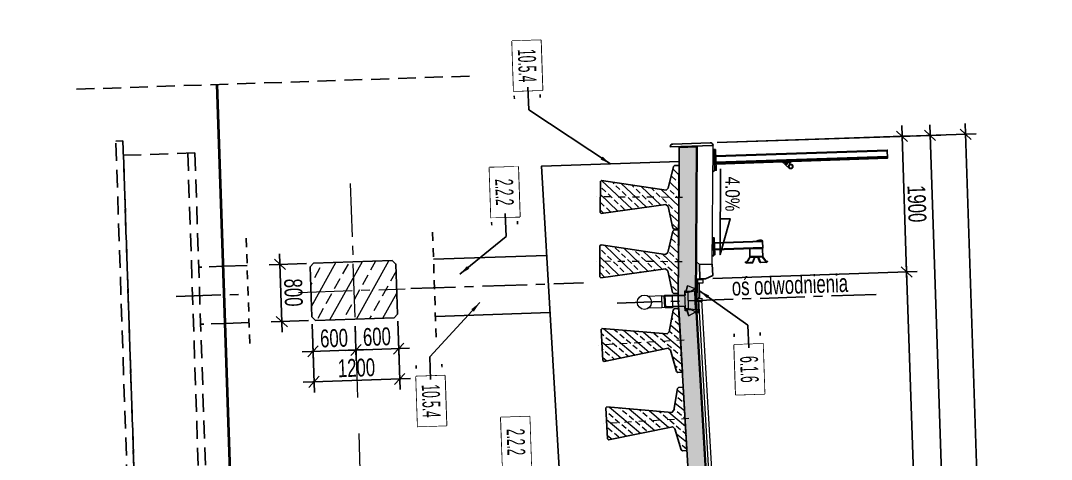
# Model space of a CAD drawing. Header units: metres. Extents: x 8395712 to 9795150, y 4166577 to 5794892.
# Drawn here: x 8418326.9 to 8418341.32, y 5772448.22 to 5772454.36 of the extents above; entities that cross this region are included whole.
import ezdxf
from ezdxf.enums import TextEntityAlignment as Align

# ---------------------------------------------------------------- set-up
doc = ezdxf.new("R2010")
doc.units = ezdxf.units.M
doc.set_wipeout_variables(frame=1)
doc.header["$PDMODE"] = 35
doc.header["$PDSIZE"] = 0.002
for name, pattern in [('CENTER', [2, 1.25, -0.25, 0.25, -0.25]), ('CENTER2', [1.125, 0.75, -0.125, 0.125, -0.125]), ('HIDDEN', [0.375, 0.25, -0.125])]:
    doc.linetypes.add(name, pattern=pattern)
for name, color, linetype in [('00RysOpi-T', 2, 'Continuous'), ('00WspGeo-T', 7, 'Continuous'), ('AII_M_bariery', 8, 'Continuous'), ('AII_M_ekrany', 8, 'Continuous'), ('AII_M_izolacja', 8, 'Continuous'), ('AII_M_konstrukcja beton', 3, 'Continuous'), ('AII_M_krawężnik', 9, 'Continuous'), ('AII_M_opis', 1, 'Continuous'), ('AII_M_opisy do legendy', 2, 'Continuous'), ('AII_M_osie główne', 8, 'CENTER'), ('AII_M_wyposażenie', 8, 'Continuous')]:
    doc.layers.add(name, color=color, linetype=linetype)
for name, color, linetype, lineweight in [('AII_M_konstrukcja', 1, 'Continuous', 25), ('AII_M_kreskowanie', 8, 'Continuous', 0), ('AII_M_linie kreskowane', 9, 'HIDDEN', 18), ('AII_M_nawierzchnia', 9, 'Continuous', 18), ('AII_M_obiekty osie', 7, 'CENTER2', 18), ('AII_M_odwodnienie', 8, 'Continuous', 9), ('AII_M_opisy wymiary', 1, 'Continuous', 25), ('AII_M_osie', 9, 'CENTER', 18), ('AII_M_teren projektowany', 4, 'Continuous', 70), ('AII_M_wymiary', 1, 'Continuous', 25)]:
    doc.layers.add(name, color=color, linetype=linetype, lineweight=lineweight)
doc.styles.add('AII_norm.', font='CDMSIMPL.shx', dxfattribs={"width": 0.75, "bigfont": 'CDMBIGPL.shx'})
doc.styles.add('CDMSTYLE', font='CDMSIMPL.shx', dxfattribs={"width": 0.7, "bigfont": 'CDMBIGPL.shx'})
doc.dimstyles.new('CDM-ME100MM', dxfattribs={"dimscale": 0.1, "dimtxt": 2.5, "dimasz": 1.5, "dimexe": 1.5, "dimexo": 1, "dimgap": 0.5, "dimtad": 1, "dimdec": 0, "dimlfac": 1000, "dimrnd": 1, "dimzin": 9, "dimtxsty": 'CDMSTYLE', "dimblk": 'OBLIQUE', "dimcen": 2.5, "dimdle": 1.5, "dimclrd": 9, "dimclre": 9, "dimclrt": 1, "dimadec": 1, "dimazin": 2, "dimtfac": 1, "dimtdec": 0, "dimtix": 1, "dimtmove": 2, "dimatfit": 3, "dimldrblk": 'DOT', "dimfxl": 1, "dimtvp": 1, "dimtolj": 1, "dimtzin": 0, "dimlwd": 25, "dimlwe": 25, "dimarcsym": 0})
doc.dimstyles.new('CDM-ME100MM$7', dxfattribs={"dimscale": 0.1, "dimtxt": 2.5, "dimasz": 1.5, "dimexe": 1.5, "dimexo": 1, "dimgap": 0.5, "dimtad": 1, "dimdec": 0, "dimlfac": 1000, "dimrnd": 1, "dimzin": 9, "dimtxsty": 'CDMSTYLE', "dimblk": 'OBLIQUE', "dimcen": 2.5, "dimdle": 1.5, "dimclrd": 9, "dimclre": 9, "dimclrt": 1, "dimadec": 1, "dimazin": 2, "dimtfac": 1, "dimtdec": 0, "dimtix": 1, "dimtmove": 2, "dimatfit": 3, "dimfxl": 1, "dimtvp": 1, "dimtolj": 1, "dimtzin": 0, "dimlwd": 25, "dimlwe": 25, "dimarcsym": 0})

# ---------------------------------------------------------------- blocks, each defined once
blk = doc.blocks.new('Deska_0.6')
at = {"layer": 'AII_M_wyposażenie', "color": 0, "linetype": 'ByBlock', "lineweight": -2}
blk.add_lwpolyline([(0, 0), (0, -0.6000000000000001, 0.4142135623730545), (0.03999999999999915, -0.56), (0.03999999999999915, -0.04000000000000004, 0.4142135623730885)], format="xyb", close=True, dxfattribs=at)
blk = doc.blocks.new('Bariera')
at = {"color": 0, "linetype": 'ByBlock', "lineweight": -2}
for p, q in [((-0.1649999999999636, 0.6849999999999987), (-0.1649999999999636, 0.504999999999999)), ((-0.06861768667499746, 0.6849999999999987), (-0.1649999999999636, 0.6849999999999987)), ((-0.1610000000000582, 0.504999999999999), (-0.1610000000000582, 0.6849999999999987)), ((-0.04999999999995453, 0.6849999999999987), (-0.06861768667499746, 0.6849999999999987)), ((-0.05399999999997362, 0.504999999999999), (-0.05399999999997362, 0.6849999999999987)), ((-0.04999999999995453, 0.6829999999999998), (-0.04999999999995453, 0.6869999999999976)), ((-0.04999999999995453, 0.5030000000000001), (-0.04999999999995453, 0.6829999999999998)), ((-0.04200000000003001, 0.6869999999999976), (-0.04200000000003001, 0.01299999999999812)), ((0.04200000000003001, 0.6869999999999976), (0.04200000000003001, 0.01299999999999812)), ((0.05219383742519312, 0.689051830379956), (0.04999999999995453, 0.6869999999999976)), ((-0.1649999999999636, 0.504999999999999), (-0.04999999999995453, 0.504999999999999))]:
    blk.add_line(p, q, dxfattribs=at)
for points in [[(-0.25, 0.4541741286247856), (-0.25, 0.5379130201279949, -0.3249807946063986), (-0.2451616472770866, 0.544570893741227), (-0.1778383527230289, 0.5664291062587736, 0.3249807946063997), (-0.1730000000000018, 0.5730869798720022), (-0.1730000000000018, 0.593), (-0.1730000000000018, 0.6129130201279978, 0.3249807946063992), (-0.1778383527230289, 0.6195708937412263), (-0.2451616472770866, 0.6414291062587729, -0.3249807946063984), (-0.25, 0.6480869798720015), (-0.25, 0.7318258713752144, -0.1517201670164921), (-0.2487682934694249, 0.7357915731354225), (-0.2390000000000327, 0.75), (-0.2365278742273631, 0.7483004135313394), (-0.2457682934693821, 0.7348598037248024, 0.1517201670164918), (-0.2469999999999573, 0.7308941019645907), (-0.2469999999999573, 0.65026711410286, 0.3249807946063984), (-0.2421616472770438, 0.6436092404896314), (-0.1748383527229862, 0.6217510279720848, -0.3249807946063987), (-0.1699999999999591, 0.6150931543588563), (-0.1699999999999591, 0.593), (-0.1699999999999591, 0.5709068456411437, -0.3249807946063987), (-0.1748383527229862, 0.5642489720279151), (-0.2421616472770438, 0.5423907595103685, 0.3249807946063986), (-0.2469999999999573, 0.5357328858971364), (-0.2469999999999573, 0.4551058980354057, 0.151720167016492), (-0.2457682934693821, 0.4511401962751975), (-0.2365278742273631, 0.4376995864686606), (-0.2390000000000327, 0.4359999999999999), (-0.2487682934694249, 0.4502084268645739, -0.1517201670164924), (-0.25, 0.4541741286247856, 0.1517201670164922), (-0.2487682934694249, 0.4502084268645739)], [(0.05219383741894035, 0.689051830373618, -0.3054685107767294), (0.05208205399685539, 0.6048401270394308), (0.04999999999995453, 0.60699999998808, 0.2999999999999943), (0.04999999999995453, 0.6869999999880818, 0.4249999999999931)]]:
    blk.add_lwpolyline(points, format="xyb", dxfattribs=at)
blk.add_lwpolyline([(-0.1681526844896553, 0.6850741345326732, -0.2523857402148723), (-0.1649999999999636, 0.6792262149569659), (-0.1649999999999636, 0.5067737850430305, -0.2523857402148721), (-0.1681526844896553, 0.5009258654673232), (-0.2409999999999854, 0.4529999999999994), (-0.243748082507409, 0.4571770854112174), (-0.1731526844896507, 0.503621426212348, 0.2523857402148721), (-0.1699999999999591, 0.5094693457880553), (-0.1699999999999591, 0.6765306542119447, 0.2523857402148721), (-0.1731526844896507, 0.682378573787652), (-0.243748082507409, 0.728822914588779), (-0.2409999999999854, 0.7330000000000005)], format="xyb", close=True, dxfattribs=at)
blk.add_lwpolyline([(-0.04999999999995453, 0.01299999999999812), (-0.04999999999995453, 0.6869999999999976), (0.04999999999995453, 0.6869999999999976), (0.04999999999995453, 0.01299999999999812)], dxfattribs=at)
blk.add_lwpolyline([(-0.1200000000000045, 0), (0.1200000000000045, 0), (0.1200000000000045, 0.01299999999999812), (-0.1200000000000045, 0.01299999999999812)], close=True, dxfattribs=at)
blk = doc.blocks.new('Spadek')
at = {"layer": 'AII_M_wymiary', "color": 9}
blk.add_lwpolyline([(-0.2998809532728046, 3.725290298461914e-09), (0.2998809532728046, -3.725290298461914e-09), (0.04988095699809492, 0.06999999843537807), (0.04988095699809492, 0.06999999843537807), (0.04988095327280462, 1.862645149230957e-09)], dxfattribs=at)
at = {"layer": 'AII_M_wymiary', "color": 1, "style": 'CDMSTYLE', "width": 0.8}
blk.add_attdef('SP', text='', height=0.09999999999999995, rotation=359.9999994663915, dxfattribs=at).set_placement((-0.1249999932479113, 0.03500000201165676), align=Align.CENTER)
blk = doc.blocks.new('Ekran_przeciwolśnieniowy_pochwyt')
at = {"layer": 'AII_M_ekrany', "color": 0, "linetype": 'ByBlock', "lineweight": -2}
for p, q in [((-0.03199999999378633, 0.0249999999996362), (-0.03199999999378633, 2.424999999999272)), ((-0.01399999999378632, 0.0249999999996362), (-0.01399999999378632, 2.424999999999272)), ((0.06600000000617001, 0.0249999999996362), (0.06600000000617001, 2.424999999999272))]:
    blk.add_line(p, q, dxfattribs=at)
at = {"layer": 'AII_M_ekrany', "color": 0, "linetype": 'ByBlock', "lineweight": -2, "ltscale": 0.5}
for p, q in [((-0.07390815061808098, 1.01797426234087), (-0.07390815061808098, 1.014145346573498)), ((-0.06480513694987167, 1.027759266301002), (-0.06615373115346301, 1.025399227841701)), ((-0.06615373115346301, 1.025399227841701), (-0.0661537316191243, 1.006518901540842)), ((-0.06480513694987167, 1.027759266301002), (-0.05300493440881837, 1.027759266301002)), ((-0.06480513694987167, 1.027759266301002), (-0.06480513694987167, 1.004158863081541)), ((-0.05300493440881837, 1.027759266301002), (-0.05300493487447966, 1.004158861218896)), ((-0.05299999979615677, 1.02795906479558), (-0.05300000026181806, 1.003959064586963)), ((-0.04999999977007974, 1.02795906479558), (-0.05299999979615677, 1.02795906479558)), ((-0.05299999933049548, 1.023459064989295), (-0.05299999839917291, 1.008459064393248)), ((-0.04999999977007974, 1.02795906479558), (-0.04999999930441845, 1.003959064586963)), ((-0.06480513694987167, 1.004158863081541), (-0.0661537316191243, 1.006518901540842)), ((-0.06480513694987167, 1.004158863081541), (-0.05300493487447966, 1.004158861218896)), ((-0.04999999930441845, 1.003959064586963), (-0.05300000026181806, 1.003959064586963))]:
    blk.add_line(p, q, dxfattribs=at)
at = {"layer": 'AII_M_ekrany', "color": 0, "linetype": 'ByBlock', "lineweight": -2}
blk.add_lwpolyline([(0.07400000000598084, 0.0249999999996362), (-0.03999999999359716, 0.0249999999996362), (-0.03999999999359716, 2.424999999999272), (0.07400000000598084, 2.424999999999272), (0.07400000000598084, 0.0249999999996362)], dxfattribs=at)
blk.add_lwpolyline([(-0.0820828640409399, 1.059033340989556), (-0.06372858765826095, 1.059033340989556), (-0.04999999977007974, 1.059033341920879), (-0.04999999977007974, 0.9699703820337913), (-0.05593704148486722, 0.9699703829651138), (-0.110999999711721, 1.025033341004457), (-0.1110000011087049, 1.040033341600504, 0.3173831511516226)], format="xyb", close=True, dxfattribs=at)
for points in [[(-0.03999999999359716, 0.9596685089459083), (-0.03999999999359716, 1.069249619944896), (-0.04999999930441845, 1.069249619944896), (-0.04999999930441845, 0.9596685089459083)], [(-0.1279999999942447, 0), (-0.1279999999942447, 0.0249999999996362), (0.1620000000057189, 0.0249999999996362), (0.1620000000057189, 0)]]:
    blk.add_lwpolyline(points, close=True, dxfattribs=at)
for radius in [0.03, 0.02600000000000001]:
    blk.add_circle((-0.1100000004791308, 1.070016670255866), radius, dxfattribs=at)
at = {"layer": 'AII_M_ekrany', "color": 0, "linetype": 'ByBlock', "lineweight": -2, "ltscale": 0.5}
for centre, start, end in [((-0.06633018837601412, 1.017823151527848), 88.6657413603668, 180.380831580597), ((-0.06633018884167541, 1.014094976923372), 179.6191684194028, 271.3342585862839)]:
    blk.add_arc(centre, 0.007578128795159279, start, end, dxfattribs=at)
blk = doc.blocks.new('*U132')
at = {"layer": 'AII_M_odwodnienie', "color": 0, "lineweight": -2}
for p, q in [((-155.0234454423189, 0), (155.0234454423189, 0)), ((-210.0565522313118, -135.4964897856116), (-210.0565522313118, -138.6193353608251)), ((-210.0565522313118, -135.4964895173907), (-210.0565522313118, -138.6193350926042)), ((-142.242515668273, -160.8133531212807), (-209.3629009276628, -139.5573074966669)), ((-167.1793832182884, -47.8460733294487), (-208.821650758211, -134.5489162814192)), ((113.6447989195585, -134.513708114624), (-113.6956895142794, -134.513708114624)), ((142.2425155937672, -160.8133531212807), (209.362900853157, -139.5573074966669)), ((167.1592327058315, -47.75357040017843), (208.8216506688041, -134.5489165496401)), ((210.0565521717072, -135.4964897856116), (210.0565521717072, -138.6193353608251)), ((210.0565521419048, -135.4964897856116), (210.0565521419048, -138.6193353608251)), ((210.0565521419048, -135.4964897856116), (210.0565521419048, -138.6193353608251)), ((210.0565521419048, -135.4964897856116), (210.0565521419048, -138.6193353608251)), ((210.0565521419048, -135.4964897856116), (210.0565521419048, -138.6193353608251)), ((-138.0000000298023, -166.5501857623458), (-138.0000000298023, -182.0017818659544)), ((-134.0000000298023, -186.0017818659544), (-84.00000002980232, -186.0017818659544)), ((-130.0000000298023, -161.0051269456744), (-130.0000000298023, -174.0017818659544)), ((-126.0000000298023, -178.0017818659544), (-76.00000002980232, -178.0017818659544)), ((112.5351072996855, -178), (-113.6956895142794, -178)), ((125.9999999701977, -178.0017818659544), (75.99999997019768, -178.0017818659544)), ((133.9999999701977, -186.0017818659544), (83.99999997019768, -186.0017818659544)), ((129.9999999701977, -161.0051269456744), (129.9999999701977, -174.0017818659544)), ((137.9999999701977, -166.5501857623458), (137.9999999701977, -182.0017818659544)), ((-79.99999815781484, -507.7999627825193), (-79.99999815781486, -689.9999970554977)), ((79.99999997019766, -689.9999994719306), (79.99999997019768, -507.7999626323435))]:
    blk.add_line(p, q, dxfattribs=at)
at = {"layer": 'AII_M_odwodnienie', "color": 0, "lineweight": -2, "ltscale": 0.25}
for p, q in [((-89.9999999999709, -458.8068160787079), (90.0000000000291, -458.8068160787079)), ((-79.99999815781484, -507.7999627825193), (-79.9999988488562, -468.3867439105961)), ((-79.99999815781484, -507.7999627825193), (80.00000152553548, -507.7999626323435)), ((80.00000152553548, -507.7999626323435), (80.00000109526445, -468.3867428586673))]:
    blk.add_line(p, q, dxfattribs=at)
at = {"layer": 'AII_M_odwodnienie', "color": 0, "lineweight": -2}
for points in [[(-155.0234454423189, 0), (-167.1793832182884, 0), (-167.1793832182884, -47.8460733294487), (-155.0234454423189, -47.8460733294487)], [(-132.5254452973604, 0), (132.4865357130766, 0), (132.4865357130766, -39.23999977111816), (-132.5254452973604, -39.23999977111816)], [(167.1793832182884, 0), (155.0234454423189, 0), (155.0234454423189, -47.8460733294487), (167.1793832182884, -47.8460733294487)]]:
    blk.add_lwpolyline(points, close=True, dxfattribs=at)
for points in [[(-134.4470857679844, -155.2095719855861), (-208.821650758211, -134.5489162814192)], [(-155.0234454423189, -47.8460733294487), (-130.0000000298023, -97.8493667710718), (-130.0000000298023, -161.0051269456744)], [(-132.5254452973604, -39.23999977111816), (-113.6956895142794, -134.513708114624), (-113.6956895142794, -178.0017818659544)], [(132.4865357130766, -39.23999977111816), (113.6567799299955, -134.513708114624), (113.6567799299955, -178.0017818659544)], [(154.9845358580351, -47.8460733294487), (129.9610904455185, -97.8493667710718), (129.9610904455185, -161.0051269456744)], [(134.4470857083797, -155.2095719855861), (208.8216506688041, -134.5489165496401)], [(-80.05089056491852, -190.0017818659544), (-80.05089056491852, -358.2200360670686)], [(-72.05089056491852, -182.0017818659544), (-72.05089056491852, -358.2200360670686)], [(71.99999997019768, -182.0017818659544), (71.99999997019768, -358.2200360670686)], [(79.99999997019768, -190.0017818659544), (79.99999997019768, -358.2200360670686)]]:
    blk.add_lwpolyline(points, dxfattribs=at)
at = {"layer": 'AII_M_odwodnienie', "color": 0, "lineweight": -2, "ltscale": 0.25}
blk.add_lwpolyline([(-89.9999999999709, -458.8068160787079), (-89.9999999999709, -358.220036067054), (90.0000000000291, -358.220036067054), (90.0000000000291, -458.8068160787079), (79.99999999816646, -468.3867439105961), (-80.00000000183354, -468.3867439105961)], close=True, dxfattribs=at)
at = {"layer": 'AII_M_odwodnienie', "color": 0, "lineweight": -2, "ltscale": 0.1}
for points in [[(-71.9789415448613, -358.220036067054), (-71.9789415448613, -458.8068160787079)], [(72.0210584551387, -358.220036067054), (72.0210584551387, -458.8068160787079)]]:
    blk.add_lwpolyline(points, dxfattribs=at)
at = {"layer": 'AII_M_odwodnienie', "color": 0, "lineweight": -2, "ltscale": 10}
blk.add_circle((2.909166684722523e-11, -749.9999995117009), 100, dxfattribs=at)
at = {"layer": 'AII_M_odwodnienie', "color": 0, "lineweight": -2}
for centre, radius, start, end in [((-209.0755522400141, -135.4964895173907), 0.981, 75.00000008689044, 180), ((-209.0755522400141, -138.6193350926042), 0.981, 180, 252.9675024885862), ((209.0755521655083, -135.4964897856116), 0.981, 0, 104.9999999131096), ((209.0755521506071, -135.4964897856116), 0.981, 0, 104.9999999131096), ((209.0755521506071, -135.4964897856116), 0.981, 0, 104.9999999131096), ((209.0755521506071, -135.4964897856116), 0.981, 0, 104.9999999131096), ((209.0755521506071, -135.4964897856116), 0.981, 0, 104.9999999131096), ((209.0755521655083, -138.6193353608251), 0.981, 287.0324975114139, 0), ((209.0755521506071, -138.6193353608251), 0.981, 287.0324975114139, 0), ((209.0755521506071, -138.6193353608251), 0.981, 287.0324975114139, 0), ((209.0755521506071, -138.6193353608251), 0.981, 287.0324975114139, 0), ((209.0755521506071, -138.6193353608251), 0.981, 287.0324975114139, 0), ((-144.0000000298023, -166.5501857623458), 6, 0, 72.96750248858613), ((-134.0000000298023, -182.0017818659544), 4, 180, 270), ((-136.0000000298023, -161.0051269456744), 6, 0, 75.00000008689044), ((-126.0000000298023, -174.0017818659544), 4, 180, 270), ((-84.05089056491852, -190.0017818659544), 4, 0, 90), ((-76.05089056491852, -182.0017818659544), 4, 0, 90), ((75.97455416619778, -182.0000005364418), 4, 90, 180), ((75.99999997019768, -182.0017818659544), 4, 90, 180), ((83.99999997019768, -190.0017818659544), 4, 90, 180), ((125.9999999701977, -174.0017818659544), 4, 270, 0), ((135.9999999701977, -161.0051269456744), 6, 104.9999999131096, 180), ((133.9999999701977, -182.0017818659544), 4, 270, 0), ((143.9999999701977, -166.5501857623458), 6, 107.0324975114138, 180)]:
    blk.add_arc(centre, radius, start, end, dxfattribs=at)
blk = doc.blocks.new('T27')
at = {"layer": 'AII_M_kreskowanie'}
h = blk.add_hatch(dxfattribs=at)
h.set_pattern_fill('ANSI33', color=256, scale=25, angle=1.718358001650266)
h.set_pattern_definition([(46.71835800165023, (-1296896.902960777, -174361.3138179779), (-115.5688032933521, 108.83663999473), []), (46.71835800165023, (-1296784.700190544, -174357.9477348328), (-115.5688032933521, 108.83663999473), [79.37499999999994, -39.68749999999997])])
edge = h.paths.add_edge_path()
edge.add_line((-445, -2.86102294921875e-06), (444.9999999998743, -2.861106091600618e-06))
edge.add_line((445, -9.5367431640625e-07), (445.0000000001003, -65.00000095368775))
edge.add_line((444.9999990463257, -65.00000095367432), (429.9999990463197, -80.00000095365431))
edge.add_line((430, -80.00000286102295), (129.9999999999325, -150.0000028610064))
edge.add_line((129.9999990463257, -150.0000019073486), (99.99999904631457, -180.0000019073377))
edge.add_line((100.0000009536743, -180), (231.5780153273781, -1085.000000000008))
edge.add_line((231.5780143737793, -1085), (216.5780143737742, -1100.000000000009))
edge.add_line((216.5780153274536, -1100.000001907349), (-216.5780134200162, -1100.000001907305))
edge.add_line((-216.5780153274536, -1100.000000953674), (-231.5780153274336, -1085.000000953668))
edge.add_line((-231.578013420105, -1085.000001907349), (-99.99999904633327, -180.0000019073653))
edge.add_line((-100, -180.0000019073486), (-129.99999999996, -150.0000019073367))
edge.add_line((-130.0000009536743, -150.0000009536743), (-430.0000009537778, -80.00000095365036))
edge.add_line((-430.0000009536743, -80), (-445.0000009536543, -64.99999999999403))
edge.add_line((-445, -65), (-444.9999999998667, -8.682832230988424e-12))
at = {"layer": 'AII_M_konstrukcja', "color": 2}
blk.add_lwpolyline([(-445, -2.86102294921875e-06), (445, -9.5367431640625e-07), (444.9999990463257, -65.00000095367432), (430, -80.00000286102295), (129.9999990463257, -150.0000019073486), (100.0000009536743, -180), (231.5780143737793, -1085), (216.5780153274536, -1100.000001907349), (-216.5780153274536, -1100.000000953674), (-231.578013420105, -1085.000001907349), (-100, -180.0000019073486), (-130.0000009536743, -150), (-430.0000009536743, -80), (-445, -65)], close=True, dxfattribs=at)
at = {"layer": 'AII_M_osie główne', "lineweight": 18, "ltscale": 0.1}
blk.add_lwpolyline([(9.5367431640625e-07, 50.00000095367432), (-1.9073486328125e-06, -1150.000000953674)], dxfattribs=at)
blk = doc.blocks.new('_OBLIQUE')
at = {"color": 0, "linetype": 'ByBlock'}
blk.add_line((-0.5, -0.5), (0.5, 0.5), dxfattribs=at)
blk = doc.blocks.new('*D350')
at = {"layer": 'AII_M_opisy wymiary', "color": 9, "linetype": 'ByBlock', "lineweight": 25, "transparency": 16777216}
for p, q in [((8418330.557961864, 5772449.995766759), (8418330.521095468, 5772451.0951488)), ((8418330.897383157, 5772450.957682822), (8418330.37620697, 5772450.940205832)), ((8418330.924195085, 5772450.158132246), (8418330.403018896, 5772450.140655256))]:
    blk.add_line(p, q, dxfattribs=at)
at = {"layer": 'Defpoints', "color": 0, "linetype": 'ByBlock', "lineweight": 25, "transparency": 16777216}
for p in [(8418330.526122702, 5772450.945233067), (8418330.99732698, 5772450.961034312), (8418331.024138907, 5772450.161483736)]:
    blk.add_point(p, dxfattribs=at)
at = {"layer": 'AII_M_opisy wymiary', "color": 9, "linetype": 'ByBlock', "lineweight": 25, "transparency": 16777216, "xscale": 0.15, "yscale": 0.15, "zscale": 0.15}
for p, rotation in [((8418330.526122702, 5772450.945233067), 91.92062238634111), ((8418330.552934628, 5772450.145682491), 271.9206223863411)]:
    blk.add_blockref('_OBLIQUE', p, dxfattribs=dict(at, rotation=rotation))
at = {"layer": 'AII_M_opisy wymiary', "color": 1, "linetype": 'ByBlock', "lineweight": 25, "transparency": 16777216, "insert": (8418330.714430356, 5772450.55132289), "char_height": 0.25, "attachment_point": 5, "rotation": 271.9206223863411, "style": 'CDMSTYLE'}
blk.add_mtext('\\A1;800', dxfattribs=at)
blk = doc.blocks.new('_DOT')
at = {"color": 0, "linetype": 'ByBlock'}
blk.add_line((-0.5, 0), (-1, 0), dxfattribs=at)
at = {"color": 0, "linetype": 'ByBlock', "const_width": 0.5}
blk.add_lwpolyline([(-0.25, 0, 1), (0.25, 0, 1)], format="xyb", close=True, dxfattribs=at)
blk = doc.blocks.new('*D351')
at = {"layer": 'AII_M_opisy wymiary', "color": 9, "linetype": 'ByBlock', "lineweight": 25, "transparency": 16777216}
for p, q in [((8418330.975842748, 5772450.10983608), (8418330.99370376, 5772449.577208092)), ((8418331.577181425, 5772450.079973114), (8418331.593366692, 5772449.597317036)), ((8418330.83876079, 5772449.722096588), (8418331.738255188, 5772449.752260005))]:
    blk.add_line(p, q, dxfattribs=at)
at = {"layer": 'Defpoints', "color": 0, "linetype": 'ByBlock', "lineweight": 25, "transparency": 16777216}
for p in [(8418330.972491255, 5772450.209779903), (8418331.573829932, 5772450.179916938), (8418331.588339454, 5772449.747232771)]:
    blk.add_point(p, dxfattribs=at)
at = {"layer": 'AII_M_opisy wymiary', "color": 9, "linetype": 'ByBlock', "lineweight": 25, "transparency": 16777216, "xscale": 0.15, "yscale": 0.15, "zscale": 0.15}
for p, rotation in [((8418330.988676524, 5772449.727123825), 181.9206223863411), ((8418331.588339455, 5772449.747232769), 1.920622386341111)]:
    blk.add_blockref('_OBLIQUE', p, dxfattribs=dict(at, rotation=rotation))
at = {"layer": 'AII_M_opisy wymiary', "color": 1, "linetype": 'ByBlock', "lineweight": 25, "transparency": 16777216, "insert": (8418331.282642879, 5772449.912079984), "char_height": 0.25, "attachment_point": 5, "rotation": 1.9206223863411112, "style": 'CDMSTYLE'}
blk.add_mtext('\\A1;600', dxfattribs=at)
blk = doc.blocks.new('*D352')
at = {"layer": 'AII_M_opisy wymiary', "color": 9, "linetype": 'ByBlock', "lineweight": 25, "transparency": 16777216}
for p, q in [((8418332.175168604, 5772450.150053967), (8418332.193029616, 5772449.617425981)), ((8418331.577181425, 5772450.079973114), (8418331.593366692, 5772449.597317037)), ((8418331.438423723, 5772449.742205534), (8418332.337918114, 5772449.77236895))]:
    blk.add_line(p, q, dxfattribs=at)
at = {"layer": 'Defpoints', "color": 0, "linetype": 'ByBlock', "lineweight": 25, "transparency": 16777216}
for p in [(8418331.573829932, 5772450.179916938), (8418332.171817113, 5772450.24999779), (8418332.18800238, 5772449.767341716)]:
    blk.add_point(p, dxfattribs=at)
at = {"layer": 'AII_M_opisy wymiary', "color": 9, "linetype": 'ByBlock', "lineweight": 25, "transparency": 16777216, "xscale": 0.15, "yscale": 0.15, "zscale": 0.15}
for p, rotation in [((8418331.588339455, 5772449.74723277), 181.9206223863411), ((8418332.18800238, 5772449.767341713), 1.920622386341111)]:
    blk.add_blockref('_OBLIQUE', p, dxfattribs=dict(at, rotation=rotation))
at = {"layer": 'AII_M_opisy wymiary', "color": 1, "linetype": 'ByBlock', "lineweight": 25, "transparency": 16777216, "insert": (8418331.882305808, 5772449.93218893), "char_height": 0.25, "attachment_point": 5, "rotation": 1.9206223863411112, "style": 'CDMSTYLE'}
blk.add_mtext('\\A1;600', dxfattribs=at)
blk = doc.blocks.new('*D349')
at = {"layer": 'AII_M_opisy wymiary', "color": 9, "linetype": 'ByBlock', "lineweight": 25, "transparency": 16777216}
for p, q in [((8418332.175168604, 5772450.150053967), (8418332.207282865, 5772449.192383982)), ((8418330.975842748, 5772450.10983608), (8418331.00795701, 5772449.152166095)), ((8418330.853014039, 5772449.297054592), (8418332.352171363, 5772449.347326952))]:
    blk.add_line(p, q, dxfattribs=at)
at = {"layer": 'Defpoints', "color": 0, "linetype": 'ByBlock', "lineweight": 25, "transparency": 16777216}
for p in [(8418330.972491255, 5772450.209779903), (8418332.171817113, 5772450.24999779), (8418332.202255629, 5772449.342299717)]:
    blk.add_point(p, dxfattribs=at)
at = {"layer": 'AII_M_opisy wymiary', "color": 9, "linetype": 'ByBlock', "lineweight": 25, "transparency": 16777216, "xscale": 0.15, "yscale": 0.15, "zscale": 0.15}
for p, rotation in [((8418332.202255629, 5772449.342299716), 1.920622386341111), ((8418331.002929773, 5772449.302081828), 181.9206223863411)]:
    blk.add_blockref('_OBLIQUE', p, dxfattribs=dict(at, rotation=rotation))
at = {"layer": 'AII_M_opisy wymiary', "color": 1, "linetype": 'ByBlock', "lineweight": 25, "transparency": 16777216, "insert": (8418331.596727593, 5772449.497092459), "char_height": 0.25, "attachment_point": 5, "rotation": 1.9206223863411112, "style": 'CDMSTYLE'}
blk.add_mtext('\\A1;1200', dxfattribs=at)
blk = doc.blocks.new('*D354')
at = {"layer": 'AII_M_opisy wymiary', "color": 9, "linetype": 'ByBlock', "lineweight": 25, "transparency": 16777216}
for p, q in [((8418339.675546462, 5772439.395386651), (8418339.286773542, 5772450.98886998)), ((8418336.581070155, 5772450.748053296), (8418339.44171651, 5772450.843981483)), ((8418337.304994581, 5772439.465977483), (8418339.820434958, 5772439.550329621))]:
    blk.add_line(p, q, dxfattribs=at)
at = {"layer": 'Defpoints', "color": 0, "linetype": 'ByBlock', "lineweight": 25, "transparency": 16777216}
for p in [(8418336.481126335, 5772450.744701806), (8418339.291800778, 5772450.838954247), (8418337.20505076, 5772439.462625992)]:
    blk.add_point(p, dxfattribs=at)
at = {"layer": 'AII_M_opisy wymiary', "color": 9, "linetype": 'ByBlock', "lineweight": 25, "transparency": 16777216, "xscale": 0.15, "yscale": 0.15, "zscale": 0.15}
for p, rotation in [((8418339.291800778, 5772450.838954247), 91.92062238634111), ((8418339.670519225, 5772439.545302385), 271.9206223863411)]:
    blk.add_blockref('_OBLIQUE', p, dxfattribs=dict(at, rotation=rotation))
at = {"layer": 'AII_M_opisy wymiary', "color": 1, "linetype": 'ByBlock', "lineweight": 25, "transparency": 16777216, "insert": (8418339.656061692, 5772445.197993426), "char_height": 0.25, "attachment_point": 5, "rotation": 271.9206223863411, "style": 'CDMSTYLE'}
blk.add_mtext('\\A1;11300', dxfattribs=at)
blk = doc.blocks.new('*D355')
at = {"layer": 'AII_M_opisy wymiary', "color": 9, "linetype": 'ByBlock', "lineweight": 25, "transparency": 16777216}
for p, q in [((8418339.296828015, 5772450.689038514), (8418339.22309522, 5772452.887802591)), ((8418336.643720824, 5772452.651222192), (8418339.378038187, 5772452.742914095)), ((8418336.581070155, 5772450.748053296), (8418339.44171651, 5772450.843981483))]:
    blk.add_line(p, q, dxfattribs=at)
at = {"layer": 'Defpoints', "color": 0, "linetype": 'ByBlock', "lineweight": 25, "transparency": 16777216}
for p in [(8418339.228122454, 5772452.737886858), (8418336.543777002, 5772452.647870701), (8418336.481126335, 5772450.744701806)]:
    blk.add_point(p, dxfattribs=at)
at = {"layer": 'AII_M_opisy wymiary', "color": 9, "linetype": 'ByBlock', "lineweight": 25, "transparency": 16777216, "xscale": 0.15, "yscale": 0.15, "zscale": 0.15}
for p, rotation in [((8418339.228122454, 5772452.737886858), 91.92062238634111), ((8418339.291800778, 5772450.838954247), 271.9206223863411)]:
    blk.add_blockref('_OBLIQUE', p, dxfattribs=dict(at, rotation=rotation))
at = {"layer": 'AII_M_opisy wymiary', "color": 1, "linetype": 'ByBlock', "lineweight": 25, "transparency": 16777216, "insert": (8418339.434863307, 5772451.794285662), "char_height": 0.25, "attachment_point": 5, "rotation": 271.9206223863411, "style": 'CDMSTYLE'}
blk.add_mtext('\\A1;1900', dxfattribs=at)
blk = doc.blocks.new('*D356')
at = {"layer": 'AII_M_opisy wymiary', "color": 9, "linetype": 'ByBlock', "lineweight": 25, "transparency": 16777216}
for p, q in [((8418340.104074502, 5772438.309138495), (8418339.614756862, 5772452.900936473)), ((8418336.64372082, 5772452.651222192), (8418339.769699829, 5772452.756047976)), ((8418337.341860978, 5772438.366595445), (8418340.248962998, 5772438.464081464))]:
    blk.add_line(p, q, dxfattribs=at)
at = {"layer": 'Defpoints', "color": 0, "linetype": 'ByBlock', "lineweight": 25, "transparency": 16777216}
for p in [(8418339.619784096, 5772452.751020741), (8418336.543776998, 5772452.647870701), (8418337.241917158, 5772438.363243954)]:
    blk.add_point(p, dxfattribs=at)
at = {"layer": 'AII_M_opisy wymiary', "color": 9, "linetype": 'ByBlock', "lineweight": 25, "transparency": 16777216, "xscale": 0.15, "yscale": 0.15, "zscale": 0.15}
for p, rotation in [((8418339.619784096, 5772452.751020741), 91.92062238634111), ((8418340.099047266, 5772438.459054228), 271.9206223863411)]:
    blk.add_blockref('_OBLIQUE', p, dxfattribs=dict(at, rotation=rotation))
at = {"layer": 'AII_M_opisy wymiary', "color": 1, "linetype": 'ByBlock', "lineweight": 25, "transparency": 16777216, "insert": (8418340.034317369, 5772445.610902594), "char_height": 0.25, "attachment_point": 5, "rotation": 271.9206223863411, "style": 'CDMSTYLE'}
blk.add_mtext('\\A1;14300', dxfattribs=at)
blk = doc.blocks.new('*D362')
at = {"layer": 'AII_M_opisy wymiary', "color": 9, "linetype": 'ByBlock', "lineweight": 25, "transparency": 16777216}
for p, q in [((8418340.111171763, 5772452.917583124), (8418341.140079405, 5772422.234829839)), ((8418336.643720817, 5772452.651222192), (8418340.26611473, 5772452.772694627)), ((8418337.662574012, 5772422.268300374), (8418341.284967901, 5772422.389772808))]:
    blk.add_line(p, q, dxfattribs=at)
at = {"layer": 'Defpoints', "color": 0, "linetype": 'ByBlock', "lineweight": 25, "transparency": 16777216}
for p in [(8418336.543776995, 5772452.647870701), (8418341.135052169, 5772422.384745573), (8418337.56263019, 5772422.264948883)]:
    blk.add_point(p, dxfattribs=at)
at = {"layer": 'AII_M_opisy wymiary', "color": 9, "linetype": 'ByBlock', "lineweight": 25, "transparency": 16777216, "xscale": 0.15, "yscale": 0.15, "zscale": 0.15}
for p, rotation in [((8418340.116198998, 5772452.767667391), 91.92062238634111), ((8418341.135052169, 5772422.384745573), 271.9206223863411)]:
    blk.add_blockref('_OBLIQUE', p, dxfattribs=dict(at, rotation=rotation))
at = {"layer": 'AII_M_opisy wymiary', "color": 1, "linetype": 'ByBlock', "lineweight": 25, "transparency": 16777216, "insert": (8418340.80052727, 5772437.582071591), "char_height": 0.25, "attachment_point": 5, "rotation": 271.9206223863411, "style": 'CDMSTYLE'}
blk.add_mtext('\\A1;30400', dxfattribs=at)
blk = doc.blocks.new('A$C2EC13F79')
at = {"layer": 'AII_M_odwodnienie', "color": 0, "lineweight": -2}
for points in [[(0, -7), (4.999999940395355, -7), (4.99999988079071, 0), (0, 0)], [(25.99999994039536, -4.627764582633972), (30.99999988079071, -4.627764463424683), (30.99999994039536, 2.372235417366028), (25.99999994039536, 2.372235417366028)], [(5.499999940395355, -5), (25.5, -5), (25.5, -2.99999988079071), (5.499999940395355, -3)]]:
    blk.add_lwpolyline(points, close=True, dxfattribs=at)
blk = doc.blocks.new('OpiNum01')
at = {"layer": 'AII_M_opisy do legendy', "color": 0, "linetype": 'Continuous'}
blk.add_lwpolyline([(-3.5, -1.999999999999999), (3.500000000000001, -2), (3.5, 2), (-3.5, 2)], close=True, dxfattribs=at)
at = {"color": 9, "linetype": 'Continuous', "lineweight": 25, "style": 'CDMSTYLE', "width": 0.7, "flags": 1}
for tag, p in [('NAZWAPOL', (-4.104931844502406, -6.80252055447653)), ('NAZWAANG', (-4.104931844502403, -10.47658496644755)), ('SPECYF', (-4.104931844502399, -14.15064937841856)), ('ID', (-4.104931844502396, -17.82471379038958)), ('BAZA', (-4.104931844502392, -21.4987782023606)), ('RYSUNEK', (-4.104931844502389, -25.17284261433161))]:
    blk.add_attdef(tag, p, '', height=2, dxfattribs=at)
at = {"layer": 'AII_M_opisy do legendy', "linetype": 'Continuous', "lineweight": -2, "style": 'CDMSTYLE', "width": 0.5}
blk.add_attdef('NR', text='', height=2.5, dxfattribs=at).set_placement((0, 0), align=Align.MIDDLE)
at = {"color": 0, "linetype": 'Continuous'}
blk.add_wipeout([(-3.499999999999999, -1.9999999999999982), (3.4999999999999973, -1.9999999999999991), (3.499999999999997, 2), (-3.499999999999999, 2)], dxfattribs=at).dxf.layer = 'AII_M_opisy do legendy'
blk = doc.blocks.new('OpiTxt01')
at = {"color": 0, "linetype": 'Continuous', "lineweight": 20, "style": 'CDMSTYLE', "width": 0.7}
blk.add_attdef('TEKST_GORNY', (1, 0.8945185874659813), '', height=2, dxfattribs=at)
at = {"color": 0, "linetype": 'Continuous', "lineweight": -2, "style": 'CDMSTYLE', "width": 0.7}
blk.add_attdef('TEKST_DOLNY', (1.049030266685349, -2.731473425873787), '', height=2, dxfattribs=at)

msp = doc.modelspace()

# ---------------------------------------------------------------- hatches: boundary and pattern name
at = {"layer": 'AII_M_kreskowanie', "lineweight": 25}
h = msp.add_hatch(dxfattribs=at)
h.set_pattern_fill('ANSI33', color=256, scale=0.5, angle=-88.07937756174447)
h.set_pattern_definition([(316.9206224382555, (8418327.702222198, 5772466.149802516), (0.08537636531537345, 0.09130101995890244), []), (316.9206224382555, (8418327.705184525, 5772466.061463824), (0.08537636531537345, 0.09130101995890244), [0.0625, -0.03125])])
h.paths.add_polyline_path([(8418336.802337555, 5772438.398531307), (8418336.097402154, 5772450.431665468), (8418336.111296788, 5772452.583339917), (8418336.35116196, 5772452.591383495), (8418336.337267326, 5772450.439709046), (8418337.042202728, 5772438.406574885)])
at = {"layer": 'AII_M_kreskowanie'}
h = msp.add_hatch(dxfattribs=at)
h.set_pattern_fill('ANSI33', color=256, scale=0.04999999999999998, angle=-353.2746759975205)
h.set_pattern_definition([(240.8904254034023, (8418354.412919868, 5772625.604336142), (0.2773968735098803, -0.1544578407428493), []), (240.8904254034023, (8418354.196992416, 5772625.542866599), (0.2773968735098803, -0.1544578407428493), [0.1587499999999999, -0.07937499999999997])])
h.paths.add_polyline_path([(8418332.12352095, 5772450.198350135), (8418332.171817116, 5772450.249997793), (8418332.146680936, 5772450.999576448), (8418330.947355075, 5772450.959358562), (8418330.974167002, 5772450.159807989)])

# ---------------------------------------------------------------- linework, layer by layer
at = {"color": 1, "linetype": 'HIDDEN', "lineweight": 25}
msp.add_lwpolyline([(8418328.33713658, 5772452.472727383), (8418328.823103761, 5772437.98084247), (8418329.822541978, 5772438.014357377), (8418329.336574797, 5772452.50624229)], close=True, dxfattribs=at)
msp.add_lwpolyline([(8418329.722598156, 5772438.011005886), (8418329.236630974, 5772452.502890801)], dxfattribs=at)
at = {"layer": '00WspGeo-T', "color": 9, "linetype": 'HIDDEN', "lineweight": 25}
msp.add_lwpolyline([(8418328.330433594, 5772452.672615027), (8418328.829806747, 5772437.780954849), (8418328.729862921, 5772437.777603338), (8418328.230489727, 5772452.669263521)], close=True, dxfattribs=at)
at = {"layer": 'AII_M_bariery', "color": 8}
for points in [[(8418336.586752731, 5772451.318564248), (8418336.576820489, 5772451.327851973)], [(8418336.575075375, 5772451.057609617), (8418336.59479631, 5772451.078699077)]]:
    msp.add_lwpolyline(points, dxfattribs=at)
at = {"layer": 'AII_M_ekrany', "color": 8}
for points in [[(8418336.584774483, 5772452.559579744), (8418336.5934354, 5772452.551480849)], [(8418336.603154723, 5772452.261643766), (8418336.582709346, 5772452.239779592)]]:
    msp.add_lwpolyline(points, dxfattribs=at)
at = {"layer": 'AII_M_izolacja', "linetype": 'HIDDEN', "ltscale": 0.5, "const_width": 0.01}
msp.add_lwpolyline([(8418336.80250513, 5772438.393534117), (8418337.047492422, 5772438.401749459), (8418336.342264518, 5772450.439876619), (8418336.356191464, 5772452.596554964), (8418336.111129213, 5772452.588337108)], dxfattribs=at)
at = {"layer": 'AII_M_izolacja'}
msp.add_lwpolyline([(8418337.052782118, 5772438.396924033), (8418336.347261708, 5772450.440044194), (8418336.361220969, 5772452.601726432)], dxfattribs=at)
at = {"layer": 'AII_M_konstrukcja beton', "color": 1}
for p, q in [((8418334.254620658, 5772451.070263568), (8418332.674217192, 5772451.017266719)), ((8418330.067688124, 5772450.929860037), (8418329.735004827, 5772450.918703919)), ((8418334.306418538, 5772450.271550866), (8418332.70102912, 5772450.217716144)), ((8418330.094500052, 5772450.130309463), (8418329.761816753, 5772450.119153346))]:
    msp.add_line(p, q, dxfattribs=at)
at = {"layer": 'AII_M_konstrukcja beton', "color": 1, "linetype": 'HIDDEN', "ltscale": 0.8}
for p, q in [((8418329.735004816, 5772450.918703918), (8418329.390886426, 5772450.907164339)), ((8418329.761816744, 5772450.119153345), (8418329.417698352, 5772450.107613766))]:
    msp.add_line(p, q, dxfattribs=at)
at = {"layer": 'AII_M_konstrukcja beton'}
msp.add_lwpolyline([(8418336.802337555, 5772438.398531307), (8418336.097402154, 5772450.431665468), (8418336.111296788, 5772452.583339917), (8418336.35116196, 5772452.591383495), (8418336.337267326, 5772450.439709046), (8418337.042202728, 5772438.406574885), (8418336.802337555, 5772438.398531307)], dxfattribs=at)
at = {"layer": 'AII_M_konstrukcja beton', "color": 1}
msp.add_lwpolyline([(8418336.79648747, 5772438.498391341), (8418334.997155176, 5772438.438052982), (8418334.183993176, 5772452.318597779), (8418336.116500614, 5772452.383401994)], dxfattribs=at)
at = {"layer": 'AII_M_konstrukcja beton'}
msp.add_lwpolyline([(8418332.123520952, 5772450.198350133), (8418332.171817113, 5772450.249997789), (8418332.14835668, 5772450.949604541), (8418332.096709024, 5772450.997900707), (8418330.997326987, 5772450.961034309), (8418330.949030818, 5772450.909386653), (8418330.972491255, 5772450.2097799), (8418331.02413891, 5772450.161483735)], close=True, dxfattribs=at)
at = {"layer": 'AII_M_krawężnik', "color": 8}
for points in [[(8418336.3944683, 5772450.941908256), (8418336.350766437, 5772450.982774244)], [(8418336.401171286, 5772450.742020613), (8418336.337704498, 5772450.739892334)]]:
    msp.add_lwpolyline(points, dxfattribs=at)
at = {"layer": 'AII_M_krawężnik'}
msp.add_lwpolyline([(8418336.401171282, 5772450.742020614), (8418336.3944683, 5772450.941908256), (8418336.57436718, 5772450.947940939), (8418336.579729564, 5772450.788030825), (8418336.481126338, 5772450.744701806)], close=True, dxfattribs=at)
at = {"layer": 'AII_M_linie kreskowane', "color": 9, "lineweight": 25, "ltscale": 0.5}
for p, q in [((8418330.054892655, 5772451.311429972), (8418330.105853992, 5772449.79172699)), ((8418332.661421724, 5772451.398836655), (8418332.71238306, 5772449.879133672))]:
    msp.add_line(p, q, dxfattribs=at)
at = {"layer": 'AII_M_nawierzchnia'}
for points in [[(8418336.57436718, 5772450.947940939), (8418336.58509513, 5772452.60923377)], [(8418337.07072626, 5772439.458121589), (8418337.041475829, 5772439.957421762), (8418336.822097592, 5772443.702173057), (8418336.602719355, 5772447.44692435), (8418336.427216765, 5772450.442725386)]]:
    msp.add_lwpolyline(points, dxfattribs=at)
at = {"layer": 'AII_M_nawierzchnia', "color": 8}
msp.add_lwpolyline([(8418337.030748732, 5772439.456780993), (8418336.387239236, 5772450.44138479)], dxfattribs=at)
at = {"layer": 'AII_M_obiekty osie', "color": 8}
for p, q in [((8418331.51015161, 5772452.078849548), (8418331.610696329, 5772449.080534894)), ((8418330.786399228, 5772450.553736272), (8418332.276421005, 5772450.603702283)), ((8418331.627454031, 5772448.580808535), (8418331.72799875, 5772445.582493881))]:
    msp.add_line(p, q, dxfattribs=at)
at = {"layer": 'AII_M_opisy wymiary', "color": 1, "linetype": 'ByBlock', "lineweight": 40}
msp.add_circle((8418171.830326973, 5772432.124002992), 22459.48405515863, dxfattribs=at)
at = {"layer": 'AII_M_osie', "color": 9, "lineweight": 25, "ltscale": 0.5}
for p, q in [((8418332.358442048, 5772450.606452756), (8418334.77459791, 5772450.687475513)), ((8418329.073734684, 5772450.496335008), (8418330.080405286, 5772450.530092445))]:
    msp.add_line(p, q, dxfattribs=at)
at = {"layer": 'AII_M_osie główne', "ltscale": 0.5}
msp.add_lwpolyline([(8418335.242846971, 5772450.403009031), (8418338.880945807, 5772450.525008113)], dxfattribs=at)
at = {"layer": 'AII_M_teren projektowany', "color": 94, "lineweight": 35}
msp.add_lwpolyline([(8418330.190561248, 5772437.333689485), (8418329.649686834, 5772453.462946795)], dxfattribs=at)
at = {"layer": 'AII_M_wymiary', "color": 1, "linetype": 'HIDDEN'}
msp.add_lwpolyline([(8418333.177378891, 5772453.581243536), (8418327.59178932, 5772453.393937771)], dxfattribs=at)

# ---------------------------------------------------------------- block references
at = {"layer": 'AII_M_bariery', "xscale": -1, "rotation": 271.9206224382555}
msp.add_blockref('Bariera', (8418336.590774521, 5772451.198631662), dxfattribs=at)
at = {"layer": 'AII_M_ekrany', "xscale": -1, "rotation": 271.9206224382555}
msp.add_blockref('Ekran_przeciwolśnieniowy_pochwyt', (8418336.598864812, 5772452.389571858), dxfattribs=at)
at = {"layer": 'AII_M_konstrukcja', "color": 2, "lineweight": -3, "xscale": 0.001, "yscale": 0.001, "zscale": 0.001}
for p, rotation in [((8418336.106772954, 5772451.882794748), 269.6300123956593), ((8418336.100956596, 5772450.982093816), 269.6300123956593), ((8418336.12957763, 5772449.882435278), 273.3527186223636), ((8418336.193928577, 5772448.783974898), 273.3527186223636)]:
    msp.add_blockref('T27', p, dxfattribs=dict(at, rotation=rotation))
at = {"layer": 'AII_M_odwodnienie', "color": 140, "lineweight": 18}
for name, p, xscale, yscale, zscale, rotation in [('A$C2EC13F79', (8418336.428096455, 5772450.422743644), -0.01, 0.01, 0.009999999999999998, 271.9206224051197), ('*U132', (8418336.373700108, 5772450.440930774), 0.001, 0.001, 0.001, 271.9206224382555)]:
    msp.add_blockref(name, p, dxfattribs=dict(at, xscale=xscale, yscale=yscale, zscale=zscale, rotation=rotation))
at = {"layer": 'AII_M_wymiary', "xscale": 1.999999999999999, "yscale": 1.999999999999999, "zscale": 1.999999999999999, "rotation": 269.6300123956166}
msp.add_blockref('Spadek', (8418336.685678205, 5772451.682164125), dxfattribs=at).add_auto_attribs({'SP': '4.0%'})
at = {"layer": 'AII_M_wyposażenie', "xscale": -1, "rotation": 271.9206224382555}
msp.add_blockref('Deska_0.6', (8418336.58509513, 5772452.60923377), dxfattribs=at)
at = {"layer": 'Defpoints', "color": 250, "linetype": 'Continuous', "lineweight": 0, "xscale": 0.1, "yscale": 0.1, "zscale": 0.1}
for p, rotation in [((8418337.072302353, 5772450.096843526), 271.9206195123568), ((8418332.621684702, 5772449.652434672), 271.9206223795914)]:
    msp.add_blockref('OpiTxt01', p, dxfattribs=dict(at, rotation=rotation)).add_auto_attribs({'TEKST_GORNY': '-', 'TEKST_DOLNY': '-'})

# ---------------------------------------------------------------- texts
at = {"layer": 'AII_M_opis', "style": 'AII_norm.', "width": 0.7}
msp.add_text('oś odwodnienia', height=0.25, rotation=1.920622425720725, dxfattribs=at).set_placement((8418336.850647517, 5772450.50695271))

# ---------------------------------------------------------------- dimensions: what is measured, and where the dimension line sits
at = {"layer": 'AII_M_opisy wymiary', "color": 1, "linetype": 'ByBlock', "lineweight": 25}
for base, p1, p2, angle, picture, middle in [((8418339.228122454, 5772452.737886858), (8418336.481126335, 5772450.744701806), (8418336.543777004, 5772452.647870702), 271.9206223863411, '*D355', (8418339.434863305, 5772451.794285662)), ((8418341.135052169, 5772422.384745573), (8418336.543776996, 5772452.647870702), (8418337.562630191, 5772422.264948884), 271.9206223863411, '*D362', (8418340.800527273, 5772437.582071591)), ((8418339.619784096, 5772452.751020741), (8418337.241917158, 5772438.363243954), (8418336.543777, 5772452.647870702), 271.9206223863411, '*D356', (8418340.03431737, 5772445.610902593)), ((8418330.526122702, 5772450.945233067), (8418331.024138909, 5772450.161483737), (8418330.997326981, 5772450.961034313), 271.9206223863411, '*D350', (8418330.714430355, 5772450.551322888)), ((8418339.291800778, 5772450.838954247), (8418337.20505076, 5772439.462625993), (8418336.481126335, 5772450.744701806), 271.9206223863411, '*D354', (8418339.65606169, 5772445.197993425)), ((8418331.588339454, 5772449.747232771), (8418330.972491253, 5772450.209779902), (8418331.57382993, 5772450.179916936), 1.9206223863412, '*D351', (8418331.28264288, 5772449.912079983)), ((8418332.202255629, 5772449.342299717), (8418330.972491253, 5772450.209779902), (8418332.17181711, 5772450.24999779), 1.9206223863412, '*D349', (8418331.596727591, 5772449.497092457)), ((8418332.18800238, 5772449.767341716), (8418331.57382993, 5772450.179916936), (8418332.17181711, 5772450.24999779), 1.9206223863412, '*D352', (8418331.882305808, 5772449.932188928))]:
    dim = msp.add_linear_dim(base=base, p1=p1, p2=p2, angle=angle, dimstyle='CDM-ME100MM', dxfattribs=at)
    dim.commit()
    dim.dimension.update_dxf_attribs({"geometry": picture, "text_midpoint": middle})

# ---------------------------------------------------------------- next in the draw order: block references
at = {"layer": '00RysOpi-T', "color": 1, "linetype": 'Continuous', "lineweight": 0, "xscale": 0.1, "yscale": 0.1, "zscale": 0.1}
for p, rotation, values in [((8418333.985852495, 5772453.727267083), 271.9206223678915, {'NR': '10.5.4'}), ((8418333.668840662, 5772451.956251672), 271.920623638435, {'NR': '2.2.2'}), ((8418337.093081566, 5772449.47719183), 271.9206195123568, {'NR': '6.1.6'}), ((8418332.642463945, 5772449.032782977), 271.9206223795914, {'NR': '10.5.4'}), ((8418333.829868257, 5772448.459684242), 271.920623638435, {'NR': '2.2.2'})]:
    msp.add_blockref('OpiNum01', p, dxfattribs=dict(at, rotation=rotation)).add_auto_attribs(values)

# ---------------------------------------------------------------- next in the draw order: block references
at = {"layer": 'Defpoints', "color": 250, "linetype": 'Continuous', "lineweight": 0, "xscale": 0.1, "yscale": 0.1, "zscale": 0.1}
for p, rotation in [((8418333.995906968, 5772453.427435618), 271.9206223678915), ((8418333.67889514, 5772451.656420207), 271.920623638435)]:
    msp.add_blockref('OpiTxt01', p, dxfattribs=dict(at, rotation=rotation)).add_auto_attribs({'TEKST_GORNY': '-', 'TEKST_DOLNY': '-'})

# ---------------------------------------------------------------- next in the draw order: leaders
at = {"layer": '00RysOpi-T', "color": 9, "linetype": 'Continuous', "lineweight": 0}
for points in [[(8418335.1502469, 5772452.350999886), (8418334.006631738, 5772453.107615388), (8418333.995906968, 5772453.427435618)], [(8418333.041982375, 5772450.806973068), (8418333.689619917, 5772451.336599977), (8418333.67889514, 5772451.656420207)], [(8418336.392918494, 5772450.57665112), (8418337.072302353, 5772450.096843526), (8418337.083027108, 5772449.777023296)], [(8418333.322334405, 5772450.411030524), (8418332.621684702, 5772449.652434672), (8418332.632409472, 5772449.332614442)]]:
    msp.add_leader(points, dimstyle='CDM-ME100MM$7', dxfattribs=at)

doc.saveas('drawing.dxf')
